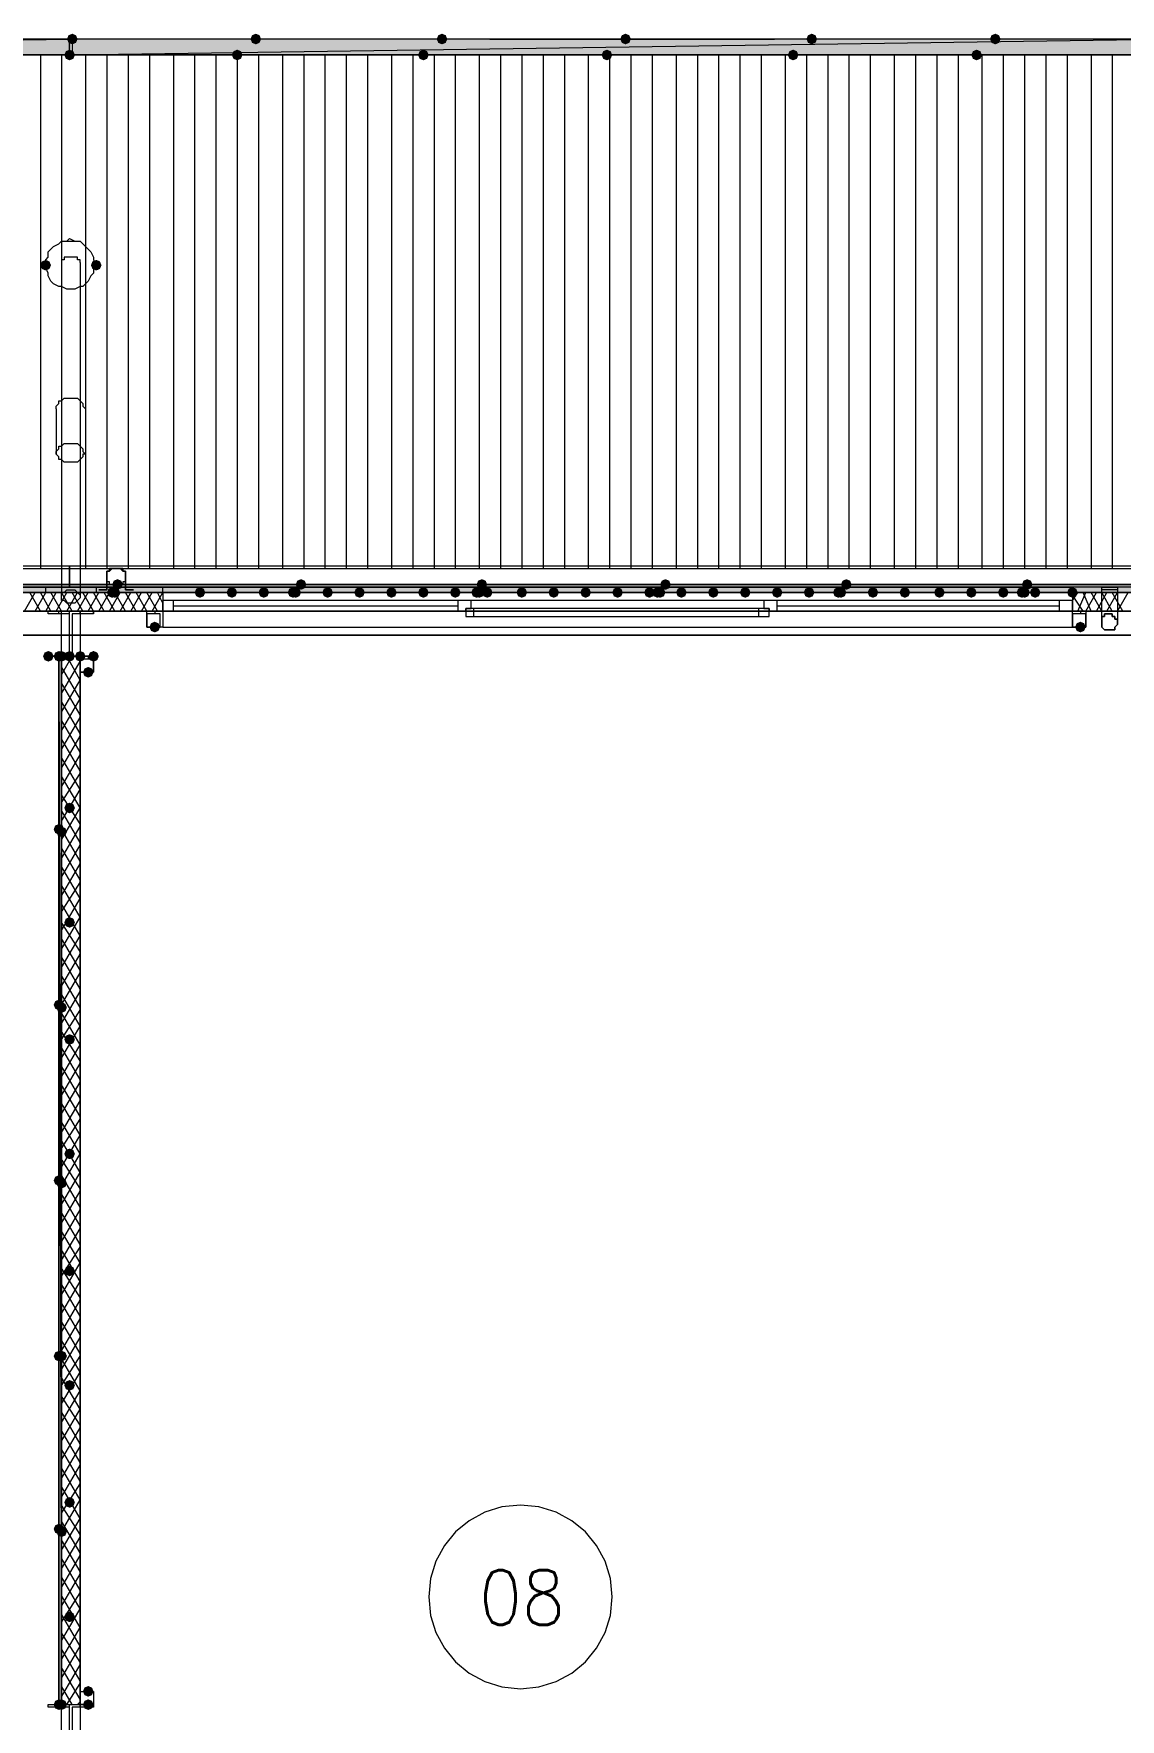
# Model space of a CAD drawing. Header units: millimetres. Extents: x 0 to 420, y 0 to 297.
# Drawn here: x 277.43 to 294.72, y 204.62 to 231.44 of the extents above; entities that cross this region are included whole.
import ezdxf

# ---------------------------------------------------------------- set-up
doc = ezdxf.new("R2010")
doc.units = ezdxf.units.MM
doc.styles.get("Standard").update_dxf_attribs({"font": 'STANDARD'})

msp = doc.modelspace()

# ---------------------------------------------------------------- hatches: boundary and pattern name
h = msp.add_hatch(color=7)
h.paths.add_polyline_path([(278.003, 231.097667), (260.646333, 231.097667), (278.003, 231.351667)], flags=0)
h.paths.add_polyline_path([(260.646333, 231.097667), (278.003, 231.351667), (260.646333, 231.351667)], flags=0)
for color, points in [(254, [(278.087667, 231.097667), (278.062796, 231.037871), (278.003, 231.013), (277.943204, 231.037871), (277.918333, 231.097667), (277.943204, 231.157462), (278.003, 231.182333), (278.062796, 231.157463)]), (254, [(278.13, 231.351667), (278.105129, 231.291871), (278.045333, 231.267), (277.985537, 231.291871), (277.960667, 231.351667), (277.985537, 231.411462), (278.045333, 231.436333), (278.105129, 231.411463)]), (254, [(280.754667, 231.097667), (280.729796, 231.037871), (280.67, 231.013), (280.610204, 231.037871), (280.585333, 231.097667), (280.610204, 231.157462), (280.67, 231.182333), (280.729796, 231.157463)]), (254, [(281.051, 231.351667), (281.026129, 231.291871), (280.966333, 231.267), (280.906538, 231.291871), (280.881667, 231.351667), (280.906537, 231.411462), (280.966333, 231.436333), (281.026129, 231.411463)]), (254, [(283.718, 231.097667), (283.693129, 231.037871), (283.633333, 231.013), (283.573538, 231.037871), (283.548667, 231.097667), (283.573537, 231.157462), (283.633333, 231.182333), (283.693129, 231.157463)]), (254, [(284.014333, 231.351667), (283.989462, 231.291871), (283.929667, 231.267), (283.869871, 231.291871), (283.845, 231.351667), (283.869871, 231.411462), (283.929667, 231.436333), (283.989462, 231.411463)]), (254, [(286.639, 231.097667), (286.614129, 231.037871), (286.554333, 231.013), (286.494537, 231.037871), (286.469667, 231.097667), (286.494537, 231.157462), (286.554333, 231.182333), (286.614129, 231.157463)]), (254, [(286.935333, 231.351667), (286.910462, 231.291871), (286.850667, 231.267), (286.790871, 231.291871), (286.766, 231.351667), (286.790871, 231.411462), (286.850667, 231.436333), (286.910462, 231.411463)]), (254, [(289.602333, 231.097667), (289.577462, 231.037871), (289.517667, 231.013), (289.457871, 231.037871), (289.433, 231.097667), (289.457871, 231.157462), (289.517667, 231.182333), (289.577462, 231.157463)]), (254, [(289.898667, 231.351667), (289.873796, 231.291871), (289.814, 231.267), (289.754204, 231.291871), (289.729333, 231.351667), (289.754204, 231.411462), (289.814, 231.436333), (289.873796, 231.411463)]), (254, [(292.523333, 231.097667), (292.498462, 231.037871), (292.438667, 231.013), (292.378871, 231.037871), (292.354, 231.097667), (292.378871, 231.157462), (292.438667, 231.182333), (292.498462, 231.157463)]), (254, [(292.819667, 231.351667), (292.794796, 231.291871), (292.735, 231.267), (292.675204, 231.291871), (292.650333, 231.351667), (292.675204, 231.411462), (292.735, 231.436333), (292.794796, 231.411463)]), (7, [(277.706667, 227.753333), (277.681796, 227.693537), (277.622, 227.668667), (277.562204, 227.693537), (277.537333, 227.753333), (277.562204, 227.813129), (277.622, 227.838), (277.681796, 227.813129)]), (7, [(278.511, 227.753333), (278.486129, 227.693537), (278.426333, 227.668667), (278.366537, 227.693537), (278.341667, 227.753333), (278.366537, 227.813129), (278.426333, 227.838), (278.486129, 227.813129)]), (254, [(278.765, 222.546333), (278.740129, 222.486537), (278.680333, 222.461667), (278.620538, 222.486537), (278.595667, 222.546333), (278.620537, 222.606129), (278.680333, 222.631), (278.740129, 222.606129)]), (254, [(278.807333, 222.546333), (278.782462, 222.486537), (278.722667, 222.461667), (278.662871, 222.486537), (278.638, 222.546333), (278.662871, 222.606129), (278.722667, 222.631), (278.782462, 222.606129)]), (254, [(278.807333, 222.546333), (278.782462, 222.486537), (278.722667, 222.461667), (278.662871, 222.486537), (278.638, 222.546333), (278.662871, 222.606129), (278.722667, 222.631), (278.782462, 222.606129)]), (254, [(278.849667, 222.673333), (278.824796, 222.613537), (278.765, 222.588667), (278.705204, 222.613537), (278.680333, 222.673333), (278.705204, 222.733129), (278.765, 222.758), (278.824796, 222.733129)]), (7, [(280.162, 222.546333), (280.137129, 222.486537), (280.077333, 222.461667), (280.017538, 222.486537), (279.992667, 222.546333), (280.017537, 222.606129), (280.077333, 222.631), (280.137129, 222.606129)]), (7, [(280.67, 222.546333), (280.645129, 222.486537), (280.585333, 222.461667), (280.525538, 222.486537), (280.500667, 222.546333), (280.525537, 222.606129), (280.585333, 222.631), (280.645129, 222.606129)]), (7, [(281.178, 222.546333), (281.153129, 222.486537), (281.093333, 222.461667), (281.033537, 222.486537), (281.008667, 222.546333), (281.033537, 222.606129), (281.093333, 222.631), (281.153129, 222.606129)]), (254, [(281.643667, 222.546333), (281.618796, 222.486537), (281.559, 222.461667), (281.499204, 222.486537), (281.474333, 222.546333), (281.499204, 222.606129), (281.559, 222.631), (281.618796, 222.606129)]), (254, [(281.686, 222.546333), (281.661129, 222.486537), (281.601333, 222.461667), (281.541538, 222.486537), (281.516667, 222.546333), (281.541537, 222.606129), (281.601333, 222.631), (281.661129, 222.606129)]), (254, [(281.686, 222.546333), (281.661129, 222.486537), (281.601333, 222.461667), (281.541538, 222.486537), (281.516667, 222.546333), (281.541537, 222.606129), (281.601333, 222.631), (281.661129, 222.606129)]), (7, [(281.686, 222.546333), (281.661129, 222.486537), (281.601333, 222.461667), (281.541538, 222.486537), (281.516667, 222.546333), (281.541537, 222.606129), (281.601333, 222.631), (281.661129, 222.606129)]), (254, [(281.770667, 222.673333), (281.745796, 222.613537), (281.686, 222.588667), (281.626204, 222.613537), (281.601333, 222.673333), (281.626204, 222.733129), (281.686, 222.758), (281.745796, 222.733129)]), (7, [(282.194, 222.546333), (282.169129, 222.486537), (282.109333, 222.461667), (282.049538, 222.486537), (282.024667, 222.546333), (282.049537, 222.606129), (282.109333, 222.631), (282.169129, 222.606129)]), (7, [(282.702, 222.546333), (282.677129, 222.486537), (282.617333, 222.461667), (282.557538, 222.486537), (282.532667, 222.546333), (282.557537, 222.606129), (282.617333, 222.631), (282.677129, 222.606129)]), (7, [(283.21, 222.546333), (283.185129, 222.486537), (283.125333, 222.461667), (283.065538, 222.486537), (283.040667, 222.546333), (283.065537, 222.606129), (283.125333, 222.631), (283.185129, 222.606129)]), (7, [(283.718, 222.546333), (283.693129, 222.486537), (283.633333, 222.461667), (283.573538, 222.486537), (283.548667, 222.546333), (283.573537, 222.606129), (283.633333, 222.631), (283.693129, 222.606129)]), (7, [(284.226, 222.546333), (284.201129, 222.486537), (284.141333, 222.461667), (284.081537, 222.486537), (284.056667, 222.546333), (284.081537, 222.606129), (284.141333, 222.631), (284.201129, 222.606129)]), (254, [(284.564667, 222.546333), (284.539796, 222.486537), (284.48, 222.461667), (284.420204, 222.486537), (284.395333, 222.546333), (284.420204, 222.606129), (284.48, 222.631), (284.539796, 222.606129)]), (254, [(284.607, 222.546333), (284.582129, 222.486537), (284.522333, 222.461667), (284.462538, 222.486537), (284.437667, 222.546333), (284.462537, 222.606129), (284.522333, 222.631), (284.582129, 222.606129)]), (254, [(284.607, 222.546333), (284.582129, 222.486537), (284.522333, 222.461667), (284.462538, 222.486537), (284.437667, 222.546333), (284.462537, 222.606129), (284.522333, 222.631), (284.582129, 222.606129)]), (254, [(284.649333, 222.673333), (284.624462, 222.613537), (284.564667, 222.588667), (284.504871, 222.613537), (284.48, 222.673333), (284.504871, 222.733129), (284.564667, 222.758), (284.624462, 222.733129)]), (7, [(284.734, 222.546333), (284.709129, 222.486537), (284.649333, 222.461667), (284.589538, 222.486537), (284.564667, 222.546333), (284.589537, 222.606129), (284.649333, 222.631), (284.709129, 222.606129)]), (7, [(285.284333, 222.546333), (285.259462, 222.486537), (285.199667, 222.461667), (285.139871, 222.486537), (285.115, 222.546333), (285.139871, 222.606129), (285.199667, 222.631), (285.259462, 222.606129)]), (7, [(285.792333, 222.546333), (285.767462, 222.486537), (285.707667, 222.461667), (285.647871, 222.486537), (285.623, 222.546333), (285.647871, 222.606129), (285.707667, 222.631), (285.767462, 222.606129)]), (7, [(286.300333, 222.546333), (286.275463, 222.486537), (286.215667, 222.461667), (286.155871, 222.486537), (286.131, 222.546333), (286.155871, 222.606129), (286.215667, 222.631), (286.275462, 222.606129)]), (7, [(286.808333, 222.546333), (286.783462, 222.486537), (286.723667, 222.461667), (286.663871, 222.486537), (286.639, 222.546333), (286.663871, 222.606129), (286.723667, 222.631), (286.783462, 222.606129)]), (7, [(287.316333, 222.546333), (287.291462, 222.486537), (287.231667, 222.461667), (287.171871, 222.486537), (287.147, 222.546333), (287.171871, 222.606129), (287.231667, 222.631), (287.291462, 222.606129)]), (254, [(287.443333, 222.546333), (287.418463, 222.486537), (287.358667, 222.461667), (287.298871, 222.486537), (287.274, 222.546333), (287.298871, 222.606129), (287.358667, 222.631), (287.418462, 222.606129)]), (254, [(287.485667, 222.546333), (287.460796, 222.486537), (287.401, 222.461667), (287.341204, 222.486537), (287.316333, 222.546333), (287.341204, 222.606129), (287.401, 222.631), (287.460796, 222.606129)]), (254, [(287.485667, 222.546333), (287.460796, 222.486537), (287.401, 222.461667), (287.341204, 222.486537), (287.316333, 222.546333), (287.341204, 222.606129), (287.401, 222.631), (287.460796, 222.606129)]), (254, [(287.570333, 222.673333), (287.545462, 222.613537), (287.485667, 222.588667), (287.425871, 222.613537), (287.401, 222.673333), (287.425871, 222.733129), (287.485667, 222.758), (287.545462, 222.733129)]), (7, [(287.824333, 222.546333), (287.799463, 222.486537), (287.739667, 222.461667), (287.679871, 222.486537), (287.655, 222.546333), (287.679871, 222.606129), (287.739667, 222.631), (287.799462, 222.606129)]), (7, [(288.332333, 222.546333), (288.307462, 222.486537), (288.247667, 222.461667), (288.187871, 222.486537), (288.163, 222.546333), (288.187871, 222.606129), (288.247667, 222.631), (288.307462, 222.606129)]), (7, [(288.840333, 222.546333), (288.815462, 222.486537), (288.755667, 222.461667), (288.695871, 222.486537), (288.671, 222.546333), (288.695871, 222.606129), (288.755667, 222.631), (288.815462, 222.606129)]), (7, [(289.348333, 222.546333), (289.323463, 222.486537), (289.263667, 222.461667), (289.203871, 222.486537), (289.179, 222.546333), (289.203871, 222.606129), (289.263667, 222.631), (289.323462, 222.606129)]), (7, [(289.856333, 222.546333), (289.831462, 222.486537), (289.771667, 222.461667), (289.711871, 222.486537), (289.687, 222.546333), (289.711871, 222.606129), (289.771667, 222.631), (289.831462, 222.606129)]), (254, [(290.322, 222.546333), (290.297129, 222.486537), (290.237333, 222.461667), (290.177538, 222.486537), (290.152667, 222.546333), (290.177537, 222.606129), (290.237333, 222.631), (290.297129, 222.606129)]), (254, [(290.364333, 222.546333), (290.339462, 222.486537), (290.279667, 222.461667), (290.219871, 222.486537), (290.195, 222.546333), (290.219871, 222.606129), (290.279667, 222.631), (290.339462, 222.606129)]), (254, [(290.364333, 222.546333), (290.339462, 222.486537), (290.279667, 222.461667), (290.219871, 222.486537), (290.195, 222.546333), (290.219871, 222.606129), (290.279667, 222.631), (290.339462, 222.606129)]), (7, [(290.364333, 222.546333), (290.339462, 222.486537), (290.279667, 222.461667), (290.219871, 222.486537), (290.195, 222.546333), (290.219871, 222.606129), (290.279667, 222.631), (290.339462, 222.606129)]), (254, [(290.449, 222.673333), (290.424129, 222.613537), (290.364333, 222.588667), (290.304537, 222.613537), (290.279667, 222.673333), (290.304537, 222.733129), (290.364333, 222.758), (290.424129, 222.733129)]), (7, [(290.872333, 222.546333), (290.847462, 222.486537), (290.787667, 222.461667), (290.727871, 222.486537), (290.703, 222.546333), (290.727871, 222.606129), (290.787667, 222.631), (290.847462, 222.606129)]), (7, [(291.380333, 222.546333), (291.355463, 222.486537), (291.295667, 222.461667), (291.235871, 222.486537), (291.211, 222.546333), (291.235871, 222.606129), (291.295667, 222.631), (291.355462, 222.606129)]), (7, [(291.930667, 222.546333), (291.905796, 222.486537), (291.846, 222.461667), (291.786204, 222.486537), (291.761333, 222.546333), (291.786204, 222.606129), (291.846, 222.631), (291.905796, 222.606129)]), (7, [(292.438667, 222.546333), (292.413796, 222.486537), (292.354, 222.461667), (292.294204, 222.486537), (292.269333, 222.546333), (292.294204, 222.606129), (292.354, 222.631), (292.413796, 222.606129)]), (7, [(292.946667, 222.546333), (292.921796, 222.486537), (292.862, 222.461667), (292.802204, 222.486537), (292.777333, 222.546333), (292.802204, 222.606129), (292.862, 222.631), (292.921796, 222.606129)]), (254, [(293.243, 222.546333), (293.218129, 222.486537), (293.158333, 222.461667), (293.098538, 222.486537), (293.073667, 222.546333), (293.098537, 222.606129), (293.158333, 222.631), (293.218129, 222.606129)]), (254, [(293.285333, 222.546333), (293.260463, 222.486537), (293.200667, 222.461667), (293.140871, 222.486537), (293.116, 222.546333), (293.140871, 222.606129), (293.200667, 222.631), (293.260462, 222.606129)]), (254, [(293.285333, 222.546333), (293.260463, 222.486537), (293.200667, 222.461667), (293.140871, 222.486537), (293.116, 222.546333), (293.140871, 222.606129), (293.200667, 222.631), (293.260462, 222.606129)]), (254, [(293.327667, 222.673333), (293.302796, 222.613537), (293.243, 222.588667), (293.183204, 222.613537), (293.158333, 222.673333), (293.183204, 222.733129), (293.243, 222.758), (293.302796, 222.733129)]), (7, [(293.454667, 222.546333), (293.429796, 222.486537), (293.37, 222.461667), (293.310204, 222.486537), (293.285333, 222.546333), (293.310204, 222.606129), (293.37, 222.631), (293.429796, 222.606129)]), (7, [(294.047333, 222.546333), (294.022462, 222.486537), (293.962667, 222.461667), (293.902871, 222.486537), (293.878, 222.546333), (293.902871, 222.606129), (293.962667, 222.631), (294.022462, 222.606129)]), (7, [(279.442333, 221.996), (279.417462, 221.936204), (279.357667, 221.911333), (279.297871, 221.936204), (279.273, 221.996), (279.297871, 222.055796), (279.357667, 222.080667), (279.417462, 222.055796)]), (7, [(294.174333, 221.996), (294.149462, 221.936204), (294.089667, 221.911333), (294.029871, 221.936204), (294.005, 221.996), (294.029871, 222.055796), (294.089667, 222.080667), (294.149462, 222.055796)]), (7, [(277.749, 221.530333), (277.724129, 221.470537), (277.664333, 221.445667), (277.604537, 221.470537), (277.579667, 221.530333), (277.604537, 221.590129), (277.664333, 221.615), (277.724129, 221.590129)]), (7, [(277.918333, 221.530333), (277.893462, 221.470537), (277.833667, 221.445667), (277.773871, 221.470537), (277.749, 221.530333), (277.773871, 221.590129), (277.833667, 221.615), (277.893462, 221.590129)]), (254, [(277.960667, 221.530333), (277.935796, 221.470537), (277.876, 221.445667), (277.816204, 221.470537), (277.791333, 221.530333), (277.816204, 221.590129), (277.876, 221.615), (277.935796, 221.590129)]), (7, [(278.087667, 221.530333), (278.062796, 221.470537), (278.003, 221.445667), (277.943204, 221.470537), (277.918333, 221.530333), (277.943204, 221.590129), (278.003, 221.615), (278.062796, 221.590129)]), (7, [(278.257, 221.530333), (278.232129, 221.470537), (278.172333, 221.445667), (278.112538, 221.470537), (278.087667, 221.530333), (278.112537, 221.590129), (278.172333, 221.615), (278.232129, 221.590129)]), (7, [(278.468667, 221.530333), (278.443796, 221.470537), (278.384, 221.445667), (278.324204, 221.470537), (278.299333, 221.530333), (278.324204, 221.590129), (278.384, 221.615), (278.443796, 221.590129)]), (7, [(278.384, 221.276333), (278.359129, 221.216537), (278.299333, 221.191667), (278.239537, 221.216537), (278.214667, 221.276333), (278.239537, 221.336129), (278.299333, 221.361), (278.359129, 221.336129)]), (7, [(278.087667, 219.117333), (278.062796, 219.057537), (278.003, 219.032667), (277.943204, 219.057537), (277.918333, 219.117333), (277.943204, 219.177129), (278.003, 219.202), (278.062796, 219.177129)]), (254, [(277.918333, 218.778667), (277.893462, 218.718871), (277.833667, 218.694), (277.773871, 218.718871), (277.749, 218.778667), (277.773871, 218.838462), (277.833667, 218.863333), (277.893462, 218.838463)]), (254, [(277.960667, 218.736333), (277.935796, 218.676537), (277.876, 218.651667), (277.816204, 218.676537), (277.791333, 218.736333), (277.816204, 218.796129), (277.876, 218.821), (277.935796, 218.796129)]), (7, [(278.087667, 217.297), (278.062796, 217.237204), (278.003, 217.212333), (277.943204, 217.237204), (277.918333, 217.297), (277.943204, 217.356796), (278.003, 217.381667), (278.062796, 217.356796)]), (254, [(277.918333, 215.984667), (277.893462, 215.924871), (277.833667, 215.9), (277.773871, 215.924871), (277.749, 215.984667), (277.773871, 216.044462), (277.833667, 216.069333), (277.893462, 216.044463)]), (254, [(277.960667, 215.942333), (277.935796, 215.882537), (277.876, 215.857667), (277.816204, 215.882537), (277.791333, 215.942333), (277.816204, 216.002129), (277.876, 216.027), (277.935796, 216.002129)]), (7, [(278.087667, 215.434333), (278.062796, 215.374537), (278.003, 215.349667), (277.943204, 215.374537), (277.918333, 215.434333), (277.943204, 215.494129), (278.003, 215.519), (278.062796, 215.494129)]), (7, [(278.087667, 213.614), (278.062796, 213.554204), (278.003, 213.529333), (277.943204, 213.554204), (277.918333, 213.614), (277.943204, 213.673796), (278.003, 213.698667), (278.062796, 213.673796)]), (254, [(277.918333, 213.190667), (277.893462, 213.130871), (277.833667, 213.106), (277.773871, 213.130871), (277.749, 213.190667), (277.773871, 213.250462), (277.833667, 213.275333), (277.893462, 213.250463)]), (254, [(277.960667, 213.148333), (277.935796, 213.088537), (277.876, 213.063667), (277.816204, 213.088537), (277.791333, 213.148333), (277.816204, 213.208129), (277.876, 213.233), (277.935796, 213.208129)]), (7, [(278.087667, 211.751333), (278.062796, 211.691537), (278.003, 211.666667), (277.943204, 211.691537), (277.918333, 211.751333), (277.943204, 211.811129), (278.003, 211.836), (278.062796, 211.811129)]), (254, [(277.918333, 210.396667), (277.893462, 210.336871), (277.833667, 210.312), (277.773871, 210.336871), (277.749, 210.396667), (277.773871, 210.456462), (277.833667, 210.481333), (277.893462, 210.456463)]), (254, [(277.960667, 210.396667), (277.935796, 210.336871), (277.876, 210.312), (277.816204, 210.336871), (277.791333, 210.396667), (277.816204, 210.456462), (277.876, 210.481333), (277.935796, 210.456463)]), (7, [(278.087667, 209.931), (278.062796, 209.871204), (278.003, 209.846333), (277.943204, 209.871204), (277.918333, 209.931), (277.943204, 209.990796), (278.003, 210.015667), (278.062796, 209.990796)]), (7, [(278.087667, 208.068333), (278.062796, 208.008537), (278.003, 207.983667), (277.943204, 208.008537), (277.918333, 208.068333), (277.943204, 208.128129), (278.003, 208.153), (278.062796, 208.128129)]), (254, [(277.918333, 207.645), (277.893462, 207.585204), (277.833667, 207.560333), (277.773871, 207.585204), (277.749, 207.645), (277.773871, 207.704796), (277.833667, 207.729667), (277.893462, 207.704796)]), (254, [(277.960667, 207.602667), (277.935796, 207.542871), (277.876, 207.518), (277.816204, 207.542871), (277.791333, 207.602667), (277.816204, 207.662462), (277.876, 207.687333), (277.935796, 207.662463)]), (7, [(278.087667, 206.248), (278.062796, 206.188204), (278.003, 206.163333), (277.943204, 206.188204), (277.918333, 206.248), (277.943204, 206.307796), (278.003, 206.332667), (278.062796, 206.307796)]), (254, [(277.918333, 204.851), (277.893462, 204.791204), (277.833667, 204.766333), (277.773871, 204.791204), (277.749, 204.851), (277.773871, 204.910796), (277.833667, 204.935667), (277.893462, 204.910796)]), (254, [(277.918333, 204.851), (277.893462, 204.791204), (277.833667, 204.766333), (277.773871, 204.791204), (277.749, 204.851), (277.773871, 204.910796), (277.833667, 204.935667), (277.893462, 204.910796)]), (7, [(277.960667, 204.851), (277.935796, 204.791204), (277.876, 204.766333), (277.816204, 204.791204), (277.791333, 204.851), (277.816204, 204.910796), (277.876, 204.935667), (277.935796, 204.910796)]), (7, [(278.384, 205.062667), (278.359129, 205.002871), (278.299333, 204.978), (278.239537, 205.002871), (278.214667, 205.062667), (278.239537, 205.122462), (278.299333, 205.147333), (278.359129, 205.122463)]), (7, [(278.384, 204.851), (278.359129, 204.791204), (278.299333, 204.766333), (278.239537, 204.791204), (278.214667, 204.851), (278.239537, 204.910796), (278.299333, 204.935667), (278.359129, 204.910796)])]:
    msp.add_hatch(color=color).paths.add_polyline_path(points, flags=0)
h = msp.add_hatch(color=7)
h.paths.add_polyline_path([(295.402, 231.097667), (278.045333, 231.097667), (295.402, 231.351667)], flags=0)
h.paths.add_polyline_path([(278.045333, 231.097667), (295.402, 231.351667), (278.045333, 231.351667)], flags=0)
h = msp.add_hatch(color=7)
h.paths.add_polyline_path([(120.904, 222.673333), (382.947333, 222.673333), (120.904, 222.546333)], flags=0)
h.paths.add_polyline_path([(382.947333, 222.673333), (120.904, 222.546333), (382.947333, 222.546333)], flags=0)
h = msp.add_hatch(color=7)
h.paths.add_polyline_path([(277.876, 221.530333), (277.833667, 221.530333), (277.876, 204.851)], flags=0)
h.paths.add_polyline_path([(277.833667, 221.530333), (277.876, 204.851), (277.833667, 204.851)], flags=0)

# ---------------------------------------------------------------- linework, layer by layer
at = {"color": 7, "lineweight": 0}
for points in [[(278.003, 231.351667), (260.646333, 231.351667)], [(295.402, 231.351667), (278.045333, 231.351667)], [(284.691667, 231.351667), (289.221333, 231.351667)], [(277.622, 227.753333), (277.622, 227.838), (277.664333, 227.880333), (277.664333, 227.965), (277.706667, 228.007333), (277.749, 228.049667), (277.833667, 228.092), (277.876, 228.134333), (277.960667, 228.134333), (278.003, 228.176667), (278.087667, 228.134333), (278.172333, 228.134333), (278.214667, 228.092), (278.257, 228.049667), (278.299333, 228.007333), (278.341667, 227.965), (278.384, 227.880333), (278.384, 227.838), (278.426333, 227.753333)], [(278.172333, 227.795667), (278.172333, 227.838), (278.13, 227.838), (278.13, 227.880333), (278.087667, 227.880333), (278.045333, 227.880333), (278.003, 227.880333), (277.960667, 227.880333), (277.918333, 227.880333), (277.918333, 227.838), (277.876, 227.838), (277.876, 227.795667)], [(277.876, 227.795667), (277.876, 222.504)], [(278.172333, 227.795667), (278.172333, 222.504)], [(277.791333, 225.467333), (277.791333, 225.509667), (277.833667, 225.552), (277.833667, 225.594333), (277.876, 225.594333), (277.918333, 225.636667), (277.960667, 225.636667), (278.003, 225.636667), (278.045333, 225.636667), (278.087667, 225.636667), (278.13, 225.636667), (278.172333, 225.594333), (278.214667, 225.552), (278.214667, 225.509667), (278.257, 225.467333)], [(277.791333, 225.467333), (277.791333, 224.747667)], [(278.257, 225.467333), (278.257, 224.747667)], [(278.426333, 222.631), (278.384, 222.631), (278.341667, 222.631), (278.299333, 222.631), (278.257, 222.631), (278.214667, 222.631), (278.172333, 222.631), (278.087667, 222.631), (278.003, 222.631), (277.960667, 222.631), (277.876, 222.631), (277.833667, 222.631), (277.749, 222.631), (277.706667, 222.631), (277.664333, 222.631), (277.622, 222.631)], [(278.426333, 222.631), (278.426333, 222.546333), (278.384, 222.546333), (278.341667, 222.546333), (278.299333, 222.546333), (278.257, 222.546333), (278.214667, 222.546333), (278.172333, 222.546333), (278.087667, 222.546333), (278.003, 222.546333), (277.960667, 222.546333), (277.876, 222.546333), (277.833667, 222.546333), (277.749, 222.546333), (277.706667, 222.546333), (277.664333, 222.546333), (277.622, 222.546333), (277.622, 222.631)], [(279.484667, 222.546333), (279.484667, 222.631), (293.962667, 222.631), (293.962667, 222.546333)], [(294.428333, 222.080667), (294.428333, 222.631)], [(294.682333, 222.631), (294.682333, 222.080667)], [(120.904, 222.546333), (382.947333, 222.546333), (120.904, 222.546333), (382.947333, 222.546333)], [(120.904, 222.546333), (382.947333, 222.546333)], [(120.904, 222.546333), (382.947333, 222.546333)], [(279.484667, 222.546333), (276.563667, 222.546333)], [(277.283333, 222.25), (277.452667, 222.546333)], [(277.537333, 222.25), (277.368, 222.546333)], [(277.452667, 222.25), (277.622, 222.546333)], [(277.706667, 222.25), (277.537333, 222.546333)], [(277.622, 222.25), (277.791333, 222.546333)], [(277.876, 222.25), (277.706667, 222.546333)], [(277.791333, 222.25), (277.960667, 222.546333)], [(278.045333, 222.25), (277.876, 222.546333)], [(277.960667, 222.25), (278.13, 222.546333)], [(278.214667, 222.25), (278.045333, 222.546333)], [(278.13, 222.25), (278.299333, 222.546333)], [(278.384, 222.25), (278.214667, 222.546333)], [(278.299333, 222.25), (278.468667, 222.546333)], [(278.553333, 222.25), (278.384, 222.546333)], [(278.468667, 222.25), (278.638, 222.546333)], [(278.722667, 222.25), (278.553333, 222.546333)], [(278.638, 222.25), (278.807333, 222.546333)], [(278.892, 222.25), (278.722667, 222.546333)], [(278.807333, 222.25), (278.976667, 222.546333)], [(279.061333, 222.25), (278.892, 222.546333)], [(278.976667, 222.25), (279.146, 222.546333)], [(279.230667, 222.25), (279.061333, 222.546333)], [(279.146, 222.25), (279.315333, 222.546333)], [(279.4, 222.25), (279.230667, 222.546333)], [(279.315333, 222.25), (279.484667, 222.546333)], [(279.484667, 222.377), (279.4, 222.546333)], [(279.484667, 222.546333), (279.484667, 222.419333), (279.484667, 222.25)], [(279.484667, 222.546333), (279.484667, 222.419333)], [(279.484667, 222.25), (279.654, 222.25), (279.654, 222.419333), (279.484667, 222.419333)], [(284.183667, 222.419333), (279.654, 222.419333)], [(279.654, 222.334667), (284.183667, 222.334667)], [(284.268333, 222.419333), (284.183667, 222.419333), (284.183667, 222.25), (284.268333, 222.25)], [(284.268333, 222.25), (284.310667, 222.25), (284.310667, 222.292333), (284.395333, 222.292333), (284.395333, 222.419333), (284.268333, 222.419333)], [(289.052, 222.419333), (284.395333, 222.419333)], [(289.136667, 222.419333), (289.052, 222.419333), (289.052, 222.292333), (289.136667, 222.292333), (289.136667, 222.25)], [(289.136667, 222.25), (289.263667, 222.25), (289.263667, 222.419333), (289.136667, 222.419333)], [(293.751, 222.419333), (289.263667, 222.419333)], [(289.263667, 222.334667), (293.751, 222.334667)], [(293.962667, 222.419333), (293.751, 222.419333), (293.751, 222.25), (293.962667, 222.25)], [(293.962667, 222.419333), (294.047333, 222.546333)], [(293.962667, 222.546333), (293.962667, 222.419333), (293.962667, 222.25)], [(293.962667, 222.546333), (293.962667, 222.419333)], [(296.841333, 222.546333), (293.962667, 222.546333)], [(294.132, 222.25), (293.962667, 222.504)], [(294.047333, 222.25), (294.174333, 222.546333)], [(294.259, 222.25), (294.132, 222.546333)], [(294.174333, 222.25), (294.343667, 222.546333)], [(294.428333, 222.25), (294.259, 222.546333)], [(294.343667, 222.25), (294.513, 222.546333)], [(294.597667, 222.25), (294.428333, 222.546333)], [(294.513, 222.25), (294.682333, 222.546333)], [(294.767, 222.25), (294.597667, 222.546333)], [(294.682333, 222.25), (294.851667, 222.546333)], [(276.563667, 222.25), (279.484667, 222.25)], [(277.664333, 222.207667), (277.664333, 222.25)], [(277.833667, 222.207667), (277.833667, 222.25)], [(278.003, 221.530333), (278.003, 222.25)], [(278.172333, 222.207667), (278.172333, 222.25)], [(278.384, 222.207667), (278.384, 222.25)], [(279.357667, 222.25), (279.357667, 222.207667)], [(286.723667, 222.25), (279.484667, 222.25), (279.484667, 222.123)], [(286.723667, 222.25), (279.484667, 222.25), (279.484667, 222.123)], [(279.484667, 222.25), (293.962667, 222.25)], [(279.484667, 222.123), (279.484667, 221.996), (286.723667, 221.996)], [(279.484667, 222.123), (279.484667, 221.996), (286.723667, 221.996)], [(279.654, 222.25), (284.183667, 222.25)], [(288.967333, 222.292333), (284.437667, 222.292333)], [(284.437667, 222.25), (288.967333, 222.25)], [(284.437667, 222.165333), (288.967333, 222.165333)], [(284.437667, 222.165333), (288.967333, 222.165333)], [(293.962667, 222.123), (293.962667, 222.25), (286.723667, 222.25)], [(293.962667, 222.123), (293.962667, 222.25), (286.723667, 222.25)], [(286.723667, 221.996), (293.962667, 221.996), (293.962667, 222.123)], [(286.723667, 221.996), (293.962667, 221.996), (293.962667, 222.123)], [(289.263667, 222.25), (293.751, 222.25)], [(293.962667, 222.25), (296.841333, 222.25)], [(294.089667, 222.25), (294.089667, 222.207667)], [(277.833667, 204.851), (277.833667, 221.530333), (277.876, 204.851), (277.876, 221.530333)], [(277.876, 221.488), (277.876, 221.530333)], [(277.876, 221.234), (278.045333, 221.530333)], [(278.172333, 221.149333), (277.960667, 221.530333)], [(278.172333, 221.445667), (278.13, 221.530333)], [(278.299333, 221.530333), (278.299333, 221.488)], [(277.876, 220.937667), (278.172333, 221.445667)], [(278.172333, 220.853), (277.876, 221.361)], [(277.876, 220.641333), (278.172333, 221.149333)], [(278.172333, 220.599), (277.876, 221.107)], [(277.876, 220.345), (278.172333, 220.853)], [(278.172333, 220.302667), (277.876, 220.810667)], [(277.876, 220.048667), (278.172333, 220.556667)], [(278.172333, 220.006333), (277.876, 220.514333)], [(277.876, 219.752333), (278.172333, 220.260333)], [(278.172333, 219.71), (277.876, 220.218)], [(277.876, 219.456), (278.172333, 219.964)], [(278.172333, 219.413667), (277.876, 219.921667)], [(277.876, 219.202), (278.172333, 219.667667)], [(278.172333, 219.117333), (277.876, 219.625333)], [(277.876, 218.905667), (278.172333, 219.413667)], [(278.172333, 218.863333), (277.876, 219.329)], [(277.876, 218.609333), (278.172333, 219.117333)], [(278.172333, 218.567), (277.876, 219.075)], [(277.876, 218.313), (278.172333, 218.821)], [(278.172333, 218.270667), (277.876, 218.778667)], [(277.876, 218.016667), (278.172333, 218.524667)], [(278.172333, 217.974333), (277.876, 218.482333)], [(277.876, 217.720333), (278.172333, 218.228333)], [(278.172333, 217.678), (277.876, 218.186)], [(277.876, 217.466333), (278.172333, 217.932)], [(278.172333, 217.381667), (277.876, 217.889667)], [(277.876, 217.17), (278.172333, 217.678)], [(278.172333, 217.085333), (277.876, 217.593333)], [(277.876, 216.873667), (278.172333, 217.381667)], [(278.172333, 216.831333), (277.876, 217.297)], [(277.876, 216.577333), (278.172333, 217.085333)], [(278.172333, 216.535), (277.876, 217.043)], [(277.876, 216.281), (278.172333, 216.789)], [(278.172333, 216.238667), (277.876, 216.746667)], [(277.876, 215.984667), (278.172333, 216.492667)], [(278.172333, 215.942333), (277.876, 216.450333)], [(277.876, 215.688333), (278.172333, 216.196333)], [(278.172333, 215.646), (277.876, 216.154)], [(277.876, 215.434333), (278.172333, 215.9)], [(278.172333, 215.349667), (277.876, 215.857667)], [(277.876, 215.138), (278.172333, 215.646)], [(278.172333, 215.095667), (277.876, 215.561333)], [(277.876, 214.841667), (278.172333, 215.349667)], [(278.172333, 214.799333), (277.876, 215.307333)], [(277.876, 214.545333), (278.172333, 215.053333)], [(278.172333, 214.503), (277.876, 215.011)], [(277.876, 214.249), (278.172333, 214.757)], [(278.172333, 214.206667), (277.876, 214.714667)], [(277.876, 213.952667), (278.172333, 214.460667)], [(278.172333, 213.910333), (277.876, 214.418333)], [(277.876, 213.698667), (278.172333, 214.164333)], [(278.172333, 213.614), (277.876, 214.122)], [(277.876, 213.402333), (278.172333, 213.910333)], [(278.172333, 213.317667), (277.876, 213.825667)], [(277.876, 213.106), (278.172333, 213.614)], [(278.172333, 213.063667), (277.876, 213.529333)], [(277.876, 212.809667), (278.172333, 213.317667)], [(278.172333, 212.767333), (277.876, 213.275333)], [(277.876, 212.513333), (278.172333, 213.021333)], [(278.172333, 212.471), (277.876, 212.979)], [(277.876, 212.217), (278.172333, 212.725)], [(278.172333, 212.174667), (277.876, 212.682667)], [(277.876, 211.920667), (278.172333, 212.428667)], [(278.172333, 211.878333), (277.876, 212.386333)], [(277.876, 211.666667), (278.172333, 212.132333)], [(278.172333, 211.582), (277.876, 212.09)], [(277.876, 211.370333), (278.172333, 211.878333)], [(278.172333, 211.328), (277.876, 211.793667)], [(277.876, 211.074), (278.172333, 211.582)], [(278.172333, 211.031667), (277.876, 211.539667)], [(277.876, 210.777667), (278.172333, 211.285667)], [(278.172333, 210.735333), (277.876, 211.243333)], [(277.876, 210.481333), (278.172333, 210.989333)], [(278.172333, 210.439), (277.876, 210.947)], [(277.876, 210.185), (278.172333, 210.693)], [(278.172333, 210.142667), (277.876, 210.650667)], [(277.876, 209.931), (278.172333, 210.396667)], [(278.172333, 209.846333), (277.876, 210.354333)], [(277.876, 209.634667), (278.172333, 210.142667)], [(278.172333, 209.55), (277.876, 210.058)], [(277.876, 209.338333), (278.172333, 209.846333)], [(278.172333, 209.296), (277.876, 209.761667)], [(277.876, 209.042), (278.172333, 209.55)], [(278.172333, 208.999667), (277.876, 209.507667)], [(277.876, 208.745667), (278.172333, 209.253667)], [(278.172333, 208.703333), (277.876, 209.211333)], [(277.876, 208.449333), (278.172333, 208.957333)], [(278.172333, 208.407), (277.876, 208.915)], [(277.876, 208.153), (278.172333, 208.661)], [(278.172333, 208.110667), (277.876, 208.618667)], [(277.876, 207.899), (278.172333, 208.364667)], [(278.172333, 207.814333), (277.876, 208.322333)], [(277.876, 207.602667), (278.172333, 208.110667)], [(278.172333, 207.560333), (277.876, 208.026)], [(286.639, 206.5655), (286.609328, 206.859844), (286.524228, 207.133996), (286.389572, 207.382083), (286.211232, 207.598232), (285.995083, 207.776572), (285.746996, 207.911228), (285.472844, 207.996328), (285.1785, 208.026), (284.884156, 207.996328), (284.610004, 207.911228), (284.361917, 207.776572), (284.145768, 207.598232), (283.967428, 207.382083), (283.832772, 207.133996), (283.747672, 206.859844), (283.718, 206.5655)], [(277.876, 207.306333), (278.172333, 207.814333)], [(278.172333, 207.264), (277.876, 207.772)], [(277.876, 207.01), (278.172333, 207.518)], [(278.172333, 206.967667), (277.876, 207.475667)], [(277.876, 206.713667), (278.172333, 207.221667)], [(278.172333, 206.671333), (277.876, 207.179333)], [(277.876, 206.417333), (278.172333, 206.925333)], [(278.172333, 206.375), (277.876, 206.883)], [(277.876, 206.163333), (278.172333, 206.629)], [(278.172333, 206.078667), (277.876, 206.586667)], [(283.718, 206.5655), (283.747672, 206.271156), (283.832772, 205.997004), (283.967428, 205.748917), (284.145768, 205.532768), (284.361917, 205.354428), (284.610004, 205.219772), (284.884156, 205.134672), (285.1785, 205.105), (285.472844, 205.134672), (285.746996, 205.219772), (285.995083, 205.354428), (286.211232, 205.532768), (286.389572, 205.748917), (286.524228, 205.997004), (286.609328, 206.271156), (286.639, 206.5655)], [(277.876, 205.867), (278.172333, 206.375)], [(278.172333, 205.782333), (277.876, 206.290333)], [(277.876, 205.570667), (278.172333, 206.078667)], [(278.172333, 205.528333), (277.876, 205.994)], [(277.876, 205.274333), (278.172333, 205.782333)], [(278.172333, 205.232), (277.876, 205.74)], [(277.876, 204.978), (278.172333, 205.486)], [(278.172333, 204.935667), (277.876, 205.443667)], [(277.960667, 204.851), (278.172333, 205.189667)], [(278.045333, 204.851), (277.876, 205.147333)], [(278.13, 204.851), (278.172333, 204.893333)], [(277.664333, 204.808667), (277.664333, 204.851)], [(277.833667, 204.808667), (277.833667, 204.851)], [(278.003, 204.131333), (278.003, 204.851)], [(278.172333, 204.808667), (278.172333, 204.851)], [(278.384, 204.808667), (278.384, 204.851)]]:
    msp.add_lwpolyline(points, dxfattribs=at)
for points in [[(278.003, 231.097667), (260.646333, 231.097667), (278.003, 231.351667)], [(260.646333, 231.097667), (278.003, 231.351667), (260.646333, 231.351667)], [(278.003, 231.351667), (260.646333, 231.351667), (260.646333, 231.097667), (278.003, 231.097667)], [(295.402, 231.097667), (278.045333, 231.097667), (295.402, 231.351667)], [(278.045333, 231.097667), (295.402, 231.351667), (278.045333, 231.351667)], [(364.955667, 231.351667), (364.955667, 231.097667), (347.599, 231.097667), (347.599, 231.351667), (347.599, 231.097667), (330.2, 231.097667), (330.2, 231.351667), (330.2, 231.097667), (312.801, 231.097667), (312.801, 231.351667), (312.801, 231.097667), (295.402, 231.097667), (295.402, 231.351667), (278.045333, 231.351667), (278.045333, 231.097667), (295.402, 231.097667), (295.402, 231.351667), (312.801, 231.351667), (330.2, 231.351667), (347.599, 231.351667)], [(289.221333, 231.351667), (284.691667, 231.351667)], [(382.947333, 230.505), (382.947333, 231.097667), (120.904, 231.097667), (120.904, 230.505), (120.904, 223.52), (120.904, 222.927333), (382.947333, 222.927333), (382.947333, 223.52)], [(278.087667, 227.372333), (278.003, 227.372333), (277.960667, 227.372333), (277.876, 227.414667), (277.833667, 227.414667), (277.749, 227.457), (277.706667, 227.499333), (277.664333, 227.584), (277.664333, 227.626333), (277.622, 227.711), (277.622, 227.753333), (277.622, 227.838), (277.664333, 227.880333), (277.664333, 227.965), (277.706667, 228.007333), (277.749, 228.049667), (277.833667, 228.092), (277.876, 228.134333), (277.960667, 228.134333), (278.003, 228.134333), (278.087667, 228.134333), (278.172333, 228.134333), (278.214667, 228.092), (278.257, 228.049667), (278.299333, 228.007333), (278.341667, 227.965), (278.384, 227.880333), (278.384, 227.838), (278.426333, 227.753333), (278.384, 227.711), (278.384, 227.626333), (278.341667, 227.584), (278.299333, 227.499333), (278.257, 227.457), (278.214667, 227.414667), (278.172333, 227.414667)], [(278.045333, 224.620667), (278.003, 224.620667), (277.960667, 224.620667), (277.918333, 224.620667), (277.876, 224.663), (277.833667, 224.663), (277.833667, 224.705333), (277.791333, 224.747667), (277.791333, 224.79), (277.833667, 224.832333), (277.833667, 224.874667), (277.876, 224.874667), (277.918333, 224.917), (277.960667, 224.917), (278.003, 224.917), (278.045333, 224.917), (278.087667, 224.917), (278.13, 224.917), (278.172333, 224.874667), (278.214667, 224.832333), (278.214667, 224.79), (278.257, 224.747667), (278.214667, 224.747667), (278.214667, 224.705333), (278.172333, 224.663), (278.13, 224.620667), (278.087667, 224.620667)], [(278.003, 222.631), (260.646333, 222.631), (260.646333, 222.969667), (278.003, 222.969667)], [(295.402, 222.631), (278.003, 222.631), (278.003, 222.969667), (295.402, 222.969667)], [(278.468667, 222.588667), (278.595667, 222.588667), (278.595667, 222.800333), (278.595667, 222.842667), (278.595667, 222.885), (278.638, 222.885), (278.638, 222.927333), (278.680333, 222.927333), (278.722667, 222.927333), (278.765, 222.927333), (278.807333, 222.927333), (278.849667, 222.927333), (278.849667, 222.885), (278.892, 222.885), (278.892, 222.842667), (278.892, 222.800333), (278.892, 222.588667), (279.019, 222.588667), (278.892, 222.588667), (278.892, 222.800333), (278.892, 222.842667), (278.892, 222.885), (278.849667, 222.885), (278.807333, 222.927333), (278.765, 222.927333), (278.722667, 222.927333), (278.680333, 222.927333), (278.638, 222.885), (278.595667, 222.885), (278.595667, 222.842667), (278.595667, 222.800333), (278.595667, 222.588667), (278.468667, 222.588667), (278.595667, 222.588667), (278.595667, 222.800333), (278.595667, 222.842667), (278.595667, 222.885), (278.638, 222.885), (278.638, 222.927333), (278.680333, 222.927333), (278.722667, 222.927333), (278.765, 222.927333), (278.807333, 222.927333), (278.849667, 222.927333), (278.849667, 222.885), (278.892, 222.885), (278.892, 222.842667), (278.892, 222.800333), (278.892, 222.588667), (279.019, 222.588667), (278.892, 222.588667), (278.892, 222.800333), (278.892, 222.842667), (278.892, 222.885), (278.849667, 222.885), (278.807333, 222.927333), (278.765, 222.927333), (278.722667, 222.927333), (278.680333, 222.927333), (278.638, 222.885), (278.595667, 222.885), (278.595667, 222.842667), (278.595667, 222.800333), (278.595667, 222.588667), (278.468667, 222.588667), (278.595667, 222.588667), (278.595667, 222.800333), (278.595667, 222.842667), (278.595667, 222.885), (278.638, 222.885), (278.680333, 222.927333), (278.722667, 222.927333), (278.765, 222.927333), (278.807333, 222.927333), (278.849667, 222.885), (278.892, 222.885), (278.892, 222.842667), (278.892, 222.800333), (278.892, 222.588667), (279.019, 222.588667), (278.892, 222.588667), (278.892, 222.800333), (278.892, 222.842667), (278.892, 222.885), (278.849667, 222.885), (278.849667, 222.927333), (278.807333, 222.927333), (278.765, 222.927333), (278.722667, 222.927333), (278.680333, 222.927333), (278.638, 222.927333), (278.638, 222.885), (278.595667, 222.885), (278.595667, 222.842667), (278.595667, 222.800333), (278.595667, 222.588667)], [(278.892, 222.800333), (278.892, 222.758), (278.892, 222.715667), (278.849667, 222.715667), (278.849667, 222.673333), (278.807333, 222.673333), (278.765, 222.673333), (278.765, 222.631), (278.722667, 222.631), (278.722667, 222.673333), (278.680333, 222.673333), (278.638, 222.673333), (278.638, 222.715667), (278.595667, 222.715667), (278.595667, 222.758), (278.595667, 222.800333), (278.595667, 222.842667), (278.595667, 222.885), (278.638, 222.885), (278.680333, 222.927333), (278.722667, 222.927333), (278.765, 222.927333), (278.807333, 222.927333), (278.849667, 222.885), (278.892, 222.885), (278.892, 222.842667)], [(278.595667, 222.800333), (278.595667, 222.842667), (278.595667, 222.885), (278.638, 222.885), (278.680333, 222.927333), (278.722667, 222.927333), (278.765, 222.927333), (278.807333, 222.927333), (278.849667, 222.885), (278.892, 222.885), (278.892, 222.842667), (278.892, 222.800333), (278.892, 222.758), (278.892, 222.715667), (278.849667, 222.715667), (278.849667, 222.673333), (278.807333, 222.673333), (278.765, 222.673333), (278.765, 222.631), (278.722667, 222.631), (278.722667, 222.673333), (278.680333, 222.673333), (278.638, 222.673333), (278.638, 222.715667), (278.595667, 222.715667), (278.595667, 222.758)], [(120.904, 222.673333), (382.947333, 222.673333), (120.904, 222.546333)], [(382.947333, 222.673333), (120.904, 222.546333), (382.947333, 222.546333)], [(120.904, 222.673333), (120.904, 222.546333), (382.947333, 222.546333), (382.947333, 222.673333)], [(294.428333, 222.631), (294.470667, 222.631), (294.513, 222.631), (294.555333, 222.631), (294.597667, 222.631), (294.64, 222.631), (294.682333, 222.631), (294.682333, 222.588667), (294.64, 222.588667), (294.597667, 222.588667), (294.555333, 222.588667), (294.513, 222.588667), (294.470667, 222.588667), (294.428333, 222.588667)], [(278.045333, 222.377), (278.003, 222.377), (277.960667, 222.377), (277.918333, 222.419333), (277.876, 222.419333), (277.876, 222.461667), (277.876, 222.504), (277.876, 222.546333), (277.918333, 222.546333), (277.960667, 222.588667), (278.003, 222.588667), (278.045333, 222.588667), (278.087667, 222.588667), (278.13, 222.546333), (278.172333, 222.504), (278.172333, 222.461667), (278.13, 222.419333), (278.087667, 222.377)], [(279.484667, 222.25), (279.484667, 222.419333)], [(293.962667, 222.25), (293.962667, 222.419333)], [(394.335, 222.25), (260.265333, 222.25), (260.265333, 191.219667), (243.586, 191.219667), (243.586, 222.25), (109.516333, 222.25), (109.516333, 105.579333), (243.586, 105.579333), (243.586, 136.609667), (260.265333, 136.609667), (260.265333, 105.579333), (394.335, 105.579333)], [(278.384, 221.530333), (277.664333, 221.530333), (278.003, 221.530333), (278.003, 222.207667), (277.664333, 222.207667), (277.664333, 222.25), (278.384, 222.25), (278.384, 222.207667), (278.045333, 222.207667), (278.045333, 221.530333)], [(279.230667, 222.25), (279.484667, 222.25), (279.484667, 221.996), (279.230667, 221.996)], [(279.230667, 222.207667), (279.230667, 221.996), (279.442333, 221.996), (279.442333, 222.207667)], [(284.310667, 222.165333), (284.437667, 222.165333), (284.437667, 222.292333), (284.310667, 222.292333)], [(289.136667, 222.292333), (288.967333, 222.292333), (288.967333, 222.165333), (289.136667, 222.165333)], [(293.962667, 222.25), (294.174333, 222.25), (294.174333, 221.996), (293.962667, 221.996)], [(293.962667, 222.207667), (293.962667, 221.996), (294.174333, 221.996), (294.174333, 222.207667)], [(294.428333, 222.080667), (294.428333, 222.038333), (294.428333, 221.996), (294.470667, 221.953667), (294.513, 221.953667), (294.555333, 221.953667), (294.597667, 221.953667), (294.64, 221.953667), (294.64, 221.996), (294.682333, 222.038333), (294.682333, 222.080667), (294.682333, 222.123), (294.64, 222.123), (294.64, 222.165333), (294.597667, 222.165333), (294.597667, 222.207667), (294.555333, 222.207667), (294.513, 222.207667), (294.470667, 222.207667), (294.470667, 222.165333), (294.428333, 222.165333), (294.428333, 222.123), (294.428333, 222.080667), (294.428333, 222.123), (294.428333, 222.165333), (294.470667, 222.165333), (294.470667, 222.207667), (294.513, 222.207667), (294.555333, 222.207667), (294.597667, 222.207667), (294.597667, 222.165333), (294.64, 222.165333), (294.64, 222.123), (294.682333, 222.123), (294.682333, 222.080667), (294.682333, 222.038333), (294.64, 221.996), (294.64, 221.953667), (294.597667, 221.953667), (294.555333, 221.953667), (294.513, 221.953667), (294.470667, 221.953667), (294.428333, 221.996), (294.428333, 222.038333)], [(294.682333, 222.080667), (294.682333, 222.038333), (294.64, 221.996), (294.64, 221.953667), (294.597667, 221.953667), (294.555333, 221.953667), (294.513, 221.953667), (294.470667, 221.953667), (294.428333, 221.996), (294.428333, 222.038333), (294.428333, 222.080667), (294.428333, 222.123), (294.428333, 222.165333), (294.470667, 222.165333), (294.470667, 222.207667), (294.513, 222.207667), (294.555333, 222.207667), (294.597667, 222.207667), (294.597667, 222.165333), (294.64, 222.165333), (294.64, 222.123), (294.682333, 222.123)], [(243.586, 221.869), (243.586, 191.219667), (260.265333, 191.219667), (260.265333, 221.869), (393.954, 221.869), (393.954, 105.918), (260.265333, 105.918), (260.265333, 136.609667), (243.586, 136.609667), (243.586, 105.918), (109.897333, 105.918), (109.897333, 221.869)], [(277.876, 221.530333), (277.833667, 221.530333), (277.876, 204.851)], [(277.833667, 221.530333), (277.876, 204.851), (277.833667, 204.851)], [(277.833667, 221.530333), (277.833667, 204.851), (277.876, 204.851), (277.876, 221.530333)], [(277.833667, 221.530333), (277.833667, 204.851), (277.876, 204.851), (277.876, 221.530333)], [(278.172333, 204.851), (278.172333, 221.530333), (277.876, 221.530333), (277.876, 204.851)], [(278.384, 221.530333), (278.172333, 221.530333), (278.172333, 221.276333), (278.384, 221.276333)], [(278.384, 221.488), (278.384, 221.276333), (278.172333, 221.276333), (278.172333, 221.488)], [(278.384, 204.851), (278.172333, 204.851), (278.172333, 205.062667), (278.384, 205.062667), (278.384, 204.851), (278.172333, 204.851), (278.172333, 205.062667), (278.384, 205.062667)], [(278.384, 204.131333), (277.664333, 204.131333), (277.664333, 204.173667), (278.003, 204.173667), (278.003, 204.808667), (277.664333, 204.808667), (277.664333, 204.851), (278.384, 204.851), (278.384, 204.808667), (278.045333, 204.808667), (278.045333, 204.173667), (278.384, 204.173667)]]:
    msp.add_lwpolyline(points, close=True, dxfattribs=at)
at = {"color": 253, "lineweight": 0}
for points in [[(277.537333, 231.097667), (277.537333, 222.927333)], [(277.876, 231.097667), (277.876, 222.927333)], [(278.257, 231.097667), (278.257, 222.927333)], [(278.595667, 231.097667), (278.595667, 222.927333)], [(278.934333, 231.097667), (278.934333, 222.927333)], [(279.273, 231.097667), (279.273, 222.927333)], [(279.654, 231.097667), (279.654, 222.927333)], [(279.992667, 231.097667), (279.992667, 222.927333)], [(280.331333, 231.097667), (280.331333, 222.927333)], [(280.67, 231.097667), (280.67, 222.927333)], [(281.008667, 231.097667), (281.008667, 222.927333)], [(281.389667, 231.097667), (281.389667, 222.927333)], [(281.728333, 231.097667), (281.728333, 222.927333)], [(282.067, 231.097667), (282.067, 222.927333)], [(282.405667, 231.097667), (282.405667, 222.927333)], [(282.744333, 231.097667), (282.744333, 222.927333)], [(283.125333, 231.097667), (283.125333, 222.927333)], [(283.464, 231.097667), (283.464, 222.927333)], [(283.802667, 231.097667), (283.802667, 222.927333)], [(284.141333, 231.097667), (284.141333, 222.927333)], [(284.522333, 231.097667), (284.522333, 222.927333)], [(284.861, 231.097667), (284.861, 222.927333)], [(285.199667, 231.097667), (285.199667, 222.927333)], [(285.538333, 231.097667), (285.538333, 222.927333)], [(285.877, 231.097667), (285.877, 222.927333)], [(286.258, 231.097667), (286.258, 222.927333)], [(286.596667, 231.097667), (286.596667, 222.927333)], [(286.935333, 231.097667), (286.935333, 222.927333)], [(287.274, 231.097667), (287.274, 222.927333)], [(287.655, 231.097667), (287.655, 222.927333)], [(287.993667, 231.097667), (287.993667, 222.927333)], [(288.332333, 231.097667), (288.332333, 222.927333)], [(288.671, 231.097667), (288.671, 222.927333)], [(289.009667, 231.097667), (289.009667, 222.927333)], [(289.390667, 231.097667), (289.390667, 222.927333)], [(289.729333, 231.097667), (289.729333, 222.927333)], [(290.068, 231.097667), (290.068, 222.927333)], [(290.406667, 231.097667), (290.406667, 222.927333)], [(290.745333, 231.097667), (290.745333, 222.927333)], [(291.126333, 231.097667), (291.126333, 222.927333)], [(291.465, 231.097667), (291.465, 222.927333)], [(291.803667, 231.097667), (291.803667, 222.927333)], [(292.142333, 231.097667), (292.142333, 222.927333)], [(292.523333, 231.097667), (292.523333, 222.927333)], [(292.862, 231.097667), (292.862, 222.927333)], [(293.200667, 231.097667), (293.200667, 222.927333)], [(293.539333, 231.097667), (293.539333, 222.927333)], [(293.878, 231.097667), (293.878, 222.927333)], [(294.259, 231.097667), (294.259, 222.927333)], [(294.597667, 231.097667), (294.597667, 222.927333)]]:
    msp.add_lwpolyline(points, dxfattribs=at)
at = {"color": 43, "lineweight": 0}
for points in [[(277.876, 187.748333), (277.876, 222.25), (260.265333, 222.25), (260.265333, 187.748333)], [(278.172333, 187.748333), (295.275, 187.748333), (295.275, 222.25), (278.172333, 222.25)]]:
    msp.add_lwpolyline(points, close=True, dxfattribs=at)
at = {"color": 254, "lineweight": 0}
msp.add_lwpolyline([(243.586, 221.869), (109.897333, 221.869), (109.897333, 105.918), (243.586, 105.918), (243.586, 136.609667), (260.265333, 136.609667), (260.265333, 105.918), (393.954, 105.918), (393.954, 221.869), (260.265333, 221.869), (260.265333, 191.219667), (243.586, 191.219667)], close=True, dxfattribs=at)

# ---------------------------------------------------------------- texts
at = {"color": 7, "insert": (284.52234, 206.993034), "char_height": 0.872032, "width": 1.06581689, "attachment_point": 1}
msp.add_mtext('08', dxfattribs=at)

doc.saveas('drawing.dxf')
